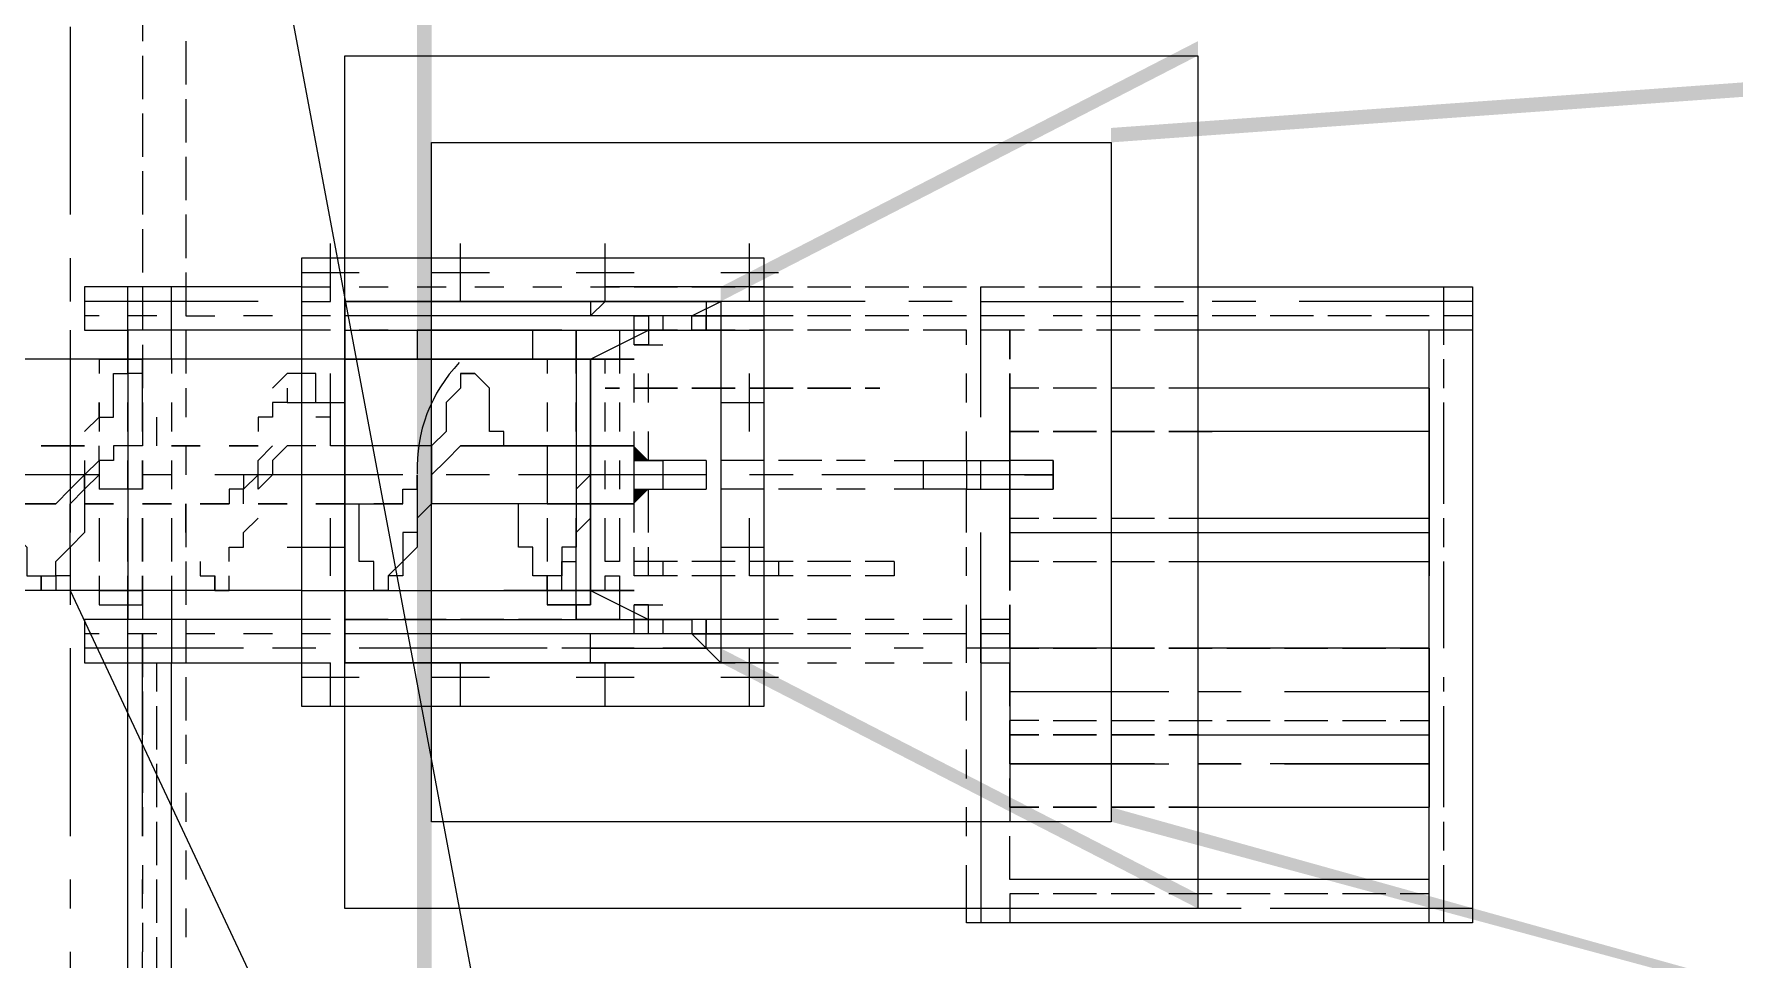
# Model space of a CAD drawing. Header units: metres. Extents: x -941 to 1333, y -28 to 1490.
# Drawn here: x 1003.765 to 1005.759, y 356.051 to 357.136 of the extents above; entities that cross this region are included whole.
import ezdxf

# ---------------------------------------------------------------- set-up
doc = ezdxf.new("R2010")
doc.units = ezdxf.units.M

msp = doc.modelspace()

# ---------------------------------------------------------------- linework, layer by layer
at = {"lineweight": 25}
msp.add_lwpolyline([(1003.8078, 356.48296), (1004.45222, 355.10933), (1003.99434, 357.55134)], dxfattribs=at)
at = {"lineweight": 0}
for points in [[(1003.89259, 357.17826), (1003.89259, 357.12738)], [(1003.8078, 357.14434), (1003.8078, 356.92388)], [(1003.89259, 357.11042), (1003.89259, 357.05955)], [(1003.94347, 357.12738), (1003.94347, 357.07651)], [(1003.94347, 357.05955), (1003.94347, 357.00867)], [(1003.89259, 357.04259), (1003.89259, 356.99172)], [(1003.94347, 356.99172), (1003.94347, 356.94084)], [(1003.89259, 356.97476), (1003.89259, 356.92388)], [(1003.94347, 356.92388), (1003.94347, 356.87301)], [(1003.89259, 356.90692), (1003.89259, 356.85605)], [(1003.8078, 356.87301), (1003.8078, 356.82213)], [(1004.07913, 356.82213), (1004.11305, 356.82213), (1004.11305, 356.88997)], [(1004.26567, 356.82213), (1004.26567, 356.88997)], [(1004.43526, 356.82213), (1004.43526, 356.88997)], [(1004.60484, 356.82213), (1004.60484, 356.88997)], [(1003.94347, 356.85605), (1003.94347, 356.80517), (1003.97738, 356.80517)], [(1004.07913, 356.85605), (1004.14697, 356.85605)], [(1004.11305, 356.85605), (1004.11305, 356.85605)], [(1004.23176, 356.85605), (1004.29959, 356.85605)], [(1004.26567, 356.85605), (1004.26567, 356.85605)], [(1004.40134, 356.85605), (1004.46918, 356.85605)], [(1004.43526, 356.85605), (1004.43526, 356.85605)], [(1004.57093, 356.85605), (1004.63876, 356.85605)], [(1004.60484, 356.85605), (1004.60484, 356.85605)], [(1004.07913, 356.83909), (1003.82476, 356.83909), (1003.82476, 356.78821), (1003.87563, 356.78821), (1003.87563, 356.7543), (1003.87563, 356.78821), (1003.87563, 356.83909)], [(1003.89259, 356.83909), (1003.89259, 356.78821)], [(1003.92651, 356.7543), (1003.92651, 356.78821), (1003.92651, 356.83909)], [(1004.07913, 356.83909), (1004.11305, 356.83909)], [(1004.14697, 356.83909), (1004.18088, 356.83909)], [(1004.2148, 356.83909), (1004.24872, 356.83909)], [(1004.28263, 356.83909), (1004.31655, 356.83909)], [(1004.35047, 356.83909), (1004.38438, 356.83909)], [(1004.4183, 356.83909), (1004.45222, 356.83909)], [(1004.6218, 356.83909), (1004.43526, 356.83909)], [(1004.46918, 356.83909), (1004.52005, 356.83909)], [(1004.53701, 356.83909), (1004.58788, 356.83909)], [(1004.60484, 356.83909), (1004.65572, 356.83909)], [(1004.67268, 356.83909), (1004.72355, 356.83909)], [(1004.74051, 356.83909), (1004.79139, 356.83909)], [(1004.80834, 356.83909), (1004.85922, 356.83909)], [(1005.45276, 356.83909), (1005.45276, 356.09292), (1004.85922, 356.09292), (1004.85922, 356.10988)], [(1004.87618, 356.68646), (1004.87618, 356.83909)], [(1004.87618, 356.83909), (1004.92705, 356.83909)], [(1004.94401, 356.83909), (1004.99489, 356.83909)], [(1005.01184, 356.83909), (1005.06272, 356.83909)], [(1005.07968, 356.83909), (1005.13055, 356.83909)], [(1005.13055, 356.83909), (1005.45276, 356.83909), (1005.45276, 356.78821), (1005.13055, 356.78821)], [(1005.41885, 356.83909), (1005.41885, 356.77126)], [(1004.02826, 356.82213), (1003.82476, 356.82213)], [(1003.89259, 356.82213), (1003.89259, 356.82213)], [(1003.90955, 356.82213), (1003.89259, 356.82213), (1003.89259, 356.80517)], [(1003.94347, 356.82213), (1003.90955, 356.82213)], [(1004.13001, 356.82213), (1004.13001, 356.39817), (1004.57093, 356.39817)], [(1004.57093, 356.82213), (1004.13001, 356.82213)], [(1004.38438, 356.82213), (1004.16392, 356.82213)], [(1004.43526, 356.82213), (1004.4183, 356.82213), (1004.4183, 356.80517)], [(1004.45222, 356.82213), (1004.43526, 356.82213), (1004.48613, 356.82213)], [(1004.43526, 356.82213), (1004.55397, 356.82213), (1004.55397, 356.78821), (1004.55397, 356.80517)], [(1004.74051, 356.82213), (1004.52005, 356.82213)], [(1004.53701, 356.80517), (1004.57093, 356.82213), (1004.57093, 356.39817), (1004.53701, 356.43209)], [(1004.84226, 356.82213), (1004.79139, 356.82213)], [(1004.87618, 356.80517), (1004.87618, 356.82213), (1005.11359, 356.82213)], [(1004.87618, 356.82213), (1004.87618, 356.82213)], [(1004.89314, 356.82213), (1004.89314, 356.82213)], [(1005.19839, 356.82213), (1005.14751, 356.82213)], [(1005.45276, 356.82213), (1005.24926, 356.82213)], [(1003.84171, 356.80517), (1003.82476, 356.80517)], [(1003.90955, 356.80517), (1003.87563, 356.80517)], [(1004.04522, 356.80517), (1004.0113, 356.80517)], [(1004.11305, 356.80517), (1004.07913, 356.80517)], [(1004.13001, 356.78821), (1004.53701, 356.78821), (1004.53701, 356.80517), (1004.13001, 356.80517)], [(1004.18088, 356.80517), (1004.14697, 356.80517)], [(1004.24872, 356.80517), (1004.2148, 356.80517)], [(1004.31655, 356.80517), (1004.28263, 356.80517)], [(1004.38438, 356.80517), (1004.35047, 356.80517)], [(1004.45222, 356.80517), (1004.4183, 356.80517)], [(1004.46918, 356.80517), (1004.48613, 356.80517)], [(1004.46918, 356.77126), (1004.46918, 356.80517)], [(1004.52005, 356.80517), (1004.48613, 356.80517), (1004.48613, 356.77126)], [(1004.53701, 356.80517), (1004.6218, 356.80517), (1004.50309, 356.80517), (1004.50309, 356.78821), (1004.6218, 356.78821)], [(1004.58788, 356.80517), (1004.55397, 356.80517)], [(1004.65572, 356.80517), (1004.60484, 356.80517)], [(1004.72355, 356.80517), (1004.67268, 356.80517)], [(1004.79139, 356.80517), (1004.74051, 356.80517)], [(1004.85922, 356.80517), (1004.80834, 356.80517)], [(1004.92705, 356.80517), (1004.87618, 356.80517)], [(1004.99489, 356.80517), (1004.96097, 356.80517)], [(1005.06272, 356.80517), (1005.01184, 356.80517)], [(1005.13055, 356.80517), (1005.07968, 356.80517)], [(1005.19839, 356.80517), (1005.14751, 356.80517)], [(1005.26622, 356.80517), (1005.21535, 356.80517)], [(1005.33405, 356.80517), (1005.28318, 356.80517)], [(1005.40189, 356.80517), (1005.35101, 356.80517)], [(1005.45276, 356.80517), (1005.41885, 356.80517)], [(1003.8078, 356.78821), (1003.8078, 356.5508)], [(1003.87563, 356.78821), (1003.87563, 356.78821)], [(1003.87563, 356.78821), (1003.87563, 356.77126)], [(1003.92651, 356.78821), (1003.87563, 356.78821)], [(1003.89259, 356.77126), (1003.89259, 356.72038)], [(1004.07913, 356.78821), (1003.92651, 356.78821)], [(1003.94347, 356.78821), (1003.94347, 356.73734)], [(1004.11305, 356.78821), (1004.07913, 356.78821)], [(1004.13001, 356.7543), (1004.4183, 356.7543), (1004.48613, 356.78821)], [(1004.18088, 356.78821), (1004.14697, 356.78821)], [(1004.24872, 356.78821), (1004.2148, 356.78821), (1004.23176, 356.78821)], [(1004.2148, 356.78821), (1004.2148, 356.7543), (1004.35047, 356.7543), (1004.35047, 356.78821)], [(1004.35047, 356.7543), (1004.35047, 356.78821), (1004.2148, 356.78821), (1004.2148, 356.7543)], [(1004.29959, 356.78821), (1004.26567, 356.78821)], [(1004.31655, 356.78821), (1004.28263, 356.78821)], [(1004.38438, 356.78821), (1004.35047, 356.78821), (1004.33351, 356.78821)], [(1004.35047, 356.7543), (1004.40134, 356.7543), (1004.40134, 356.73734), (1004.40134, 356.7543), (1004.40134, 356.78821), (1004.40134, 356.77126)], [(1004.40134, 356.78821), (1004.40134, 356.78821)], [(1004.40134, 356.78821), (1004.40134, 356.7543), (1004.40134, 356.78821)], [(1004.40134, 356.78821), (1004.40134, 356.78821)], [(1004.40134, 356.78821), (1004.40134, 356.78821)], [(1004.4183, 356.78821), (1004.45222, 356.78821), (1004.45222, 356.7543), (1004.45222, 356.73734)], [(1004.52005, 356.78821), (1004.46918, 356.78821)], [(1004.48613, 356.78821), (1004.46918, 356.78821)], [(1004.46918, 356.77126), (1004.50309, 356.77126)], [(1004.58788, 356.78821), (1004.53701, 356.78821)], [(1004.65572, 356.78821), (1004.60484, 356.78821)], [(1004.72355, 356.78821), (1004.67268, 356.78821)], [(1004.79139, 356.78821), (1004.74051, 356.78821)], [(1004.85922, 356.77126), (1004.85922, 356.78821), (1004.80834, 356.78821)], [(1004.92705, 356.78821), (1004.87618, 356.78821)], [(1004.99489, 356.78821), (1004.94401, 356.78821)], [(1005.06272, 356.78821), (1005.01184, 356.78821)], [(1005.13055, 356.78821), (1005.07968, 356.78821)], [(1005.40189, 356.09292), (1005.40189, 356.5508), (1005.40189, 356.68646), (1005.40189, 356.78821)], [(1004.07913, 356.7543), (1003.58734, 356.7543)], [(1003.82476, 356.7543), (1003.77388, 356.7543)], [(1003.84171, 356.7543), (1003.89259, 356.7543), (1003.84171, 356.7543)], [(1003.89259, 356.73734), (1003.89259, 356.7543), (1003.84171, 356.7543), (1003.84171, 356.73734)], [(1003.96042, 356.7543), (1003.90955, 356.7543)], [(1003.92651, 356.7543), (1003.92651, 356.73734)], [(1004.02826, 356.7543), (1003.97738, 356.7543)], [(1004.13001, 356.7543), (1004.07913, 356.7543), (1004.04522, 356.7543)], [(1004.16392, 356.7543), (1004.13001, 356.7543), (1004.13001, 356.73734)], [(1004.13001, 356.48296), (1004.13001, 356.7543)], [(1004.19784, 356.7543), (1004.14697, 356.7543)], [(1004.23176, 356.7543), (1004.18088, 356.7543)], [(1004.26567, 356.7543), (1004.2148, 356.7543)], [(1004.29959, 356.7543), (1004.24872, 356.7543)], [(1004.33351, 356.7543), (1004.28263, 356.7543)], [(1004.31655, 356.7543), (1004.36743, 356.7543), (1004.4183, 356.7543), (1004.36743, 356.7543), (1004.4183, 356.7543), (1004.36743, 356.7543), (1004.36743, 356.73734)], [(1004.4183, 356.7543), (1004.4183, 356.48296), (1004.36743, 356.48296)], [(1004.43526, 356.73734), (1004.43526, 356.7543), (1004.38438, 356.7543)], [(1004.4183, 356.48296), (1004.4183, 356.7543)], [(1005.41885, 356.7543), (1005.41885, 356.72038)], [(1003.84171, 356.68646), (1003.85867, 356.68646), (1003.85867, 356.70342), (1003.85867, 356.72038), (1003.85867, 356.73734), (1003.87563, 356.73734), (1003.87563, 356.70342)], [(1003.87563, 356.73734), (1003.87563, 356.73734)], [(1003.89259, 356.70342), (1003.89259, 356.72038), (1003.89259, 356.73734), (1003.87563, 356.73734)], [(1004.06217, 356.73734), (1004.04522, 356.72038)], [(1004.07913, 356.73734), (1004.06217, 356.73734)], [(1004.07913, 356.73734), (1004.07913, 356.73734)], [(1004.09609, 356.70342), (1004.09609, 356.72038), (1004.09609, 356.73734), (1004.07913, 356.73734)], [(1004.11305, 356.66951), (1004.11305, 356.73734)], [(1004.31655, 356.65255), (1004.31655, 356.66951), (1004.29959, 356.66951), (1004.29959, 356.68646), (1004.29959, 356.70342), (1004.29959, 356.72038), (1004.28263, 356.73734), (1004.26567, 356.73734), (1004.26567, 356.72038), (1004.24872, 356.70342), (1004.24872, 356.68646), (1004.24872, 356.66951), (1004.23176, 356.65255), (1004.23176, 356.63559), (1004.23176, 356.61863), (1004.23176, 356.60167), (1004.23176, 356.58471), (1004.2148, 356.56776), (1004.2148, 356.5508), (1004.2148, 356.53384), (1004.19784, 356.51688), (1004.19784, 356.49992), (1004.18088, 356.49992), (1004.18088, 356.48296)], [(1004.40134, 356.73734), (1004.40134, 356.70342), (1004.40134, 356.66951), (1004.40134, 356.63559), (1004.40134, 356.60167)], [(1004.46918, 356.70342), (1004.46918, 356.73734)], [(1004.48613, 356.70342), (1004.48613, 356.73734)], [(1004.60484, 356.66951), (1004.60484, 356.73734)], [(1004.85922, 356.70342), (1004.85922, 356.73734)], [(1005.40189, 356.51688), (1005.40189, 356.72038), (1005.40189, 356.49992), (1005.40189, 356.73734)], [(1003.94347, 356.72038), (1003.94347, 356.68646)], [(1004.06217, 356.72038), (1004.06217, 356.70342), (1004.04522, 356.70342), (1004.04522, 356.68646)], [(1004.50309, 356.72038), (1004.50309, 356.72038)], [(1004.63876, 356.72038), (1004.63876, 356.72038)], [(1004.75747, 356.72038), (1004.75747, 356.72038)], [(1004.94401, 356.72038), (1004.91009, 356.72038)], [(1005.01184, 356.72038), (1004.96097, 356.72038)], [(1005.07968, 356.72038), (1005.0288, 356.72038)], [(1005.13055, 356.72038), (1005.09664, 356.72038)], [(1005.13055, 356.51688), (1005.40189, 356.51688), (1005.40189, 356.72038), (1005.13055, 356.72038)], [(1005.40189, 356.66951), (1005.40189, 356.72038)], [(1003.89259, 356.66951), (1003.89259, 356.70342), (1003.89259, 356.65255), (1003.85867, 356.65255), (1003.85867, 356.63559), (1003.84171, 356.63559), (1003.84171, 356.61863), (1003.82476, 356.60167)], [(1003.82476, 356.66951), (1003.84171, 356.68646), (1003.84171, 356.70342), (1003.84171, 356.66951)], [(1003.92651, 356.70342), (1003.92651, 356.66951)], [(1004.04522, 356.70342), (1004.04522, 356.68646), (1004.02826, 356.68646), (1004.02826, 356.66951)], [(1004.06217, 356.70342), (1004.13001, 356.70342)], [(1004.11305, 356.70342), (1004.11305, 356.70342)], [(1004.13001, 356.70342), (1004.13001, 356.66951)], [(1004.36743, 356.70342), (1004.36743, 356.66951)], [(1004.40134, 356.66951), (1004.40134, 356.70342)], [(1004.43526, 356.66951), (1004.43526, 356.70342)], [(1004.45222, 356.70342), (1004.45222, 356.66951)], [(1004.57093, 356.70342), (1004.6218, 356.70342)], [(1004.60484, 356.70342), (1004.60484, 356.70342)], [(1005.41885, 356.70342), (1005.41885, 356.58471)], [(1003.90955, 356.65255), (1003.90955, 356.66951), (1003.90955, 356.68646)], [(1004.13001, 356.65255), (1004.11305, 356.65255), (1004.11305, 356.66951), (1004.11305, 356.68646), (1004.09609, 356.68646)], [(1003.82476, 356.63559), (1003.82476, 356.61863), (1003.84171, 356.63559), (1003.84171, 356.65255)], [(1003.89259, 356.65255), (1003.85867, 356.65255)], [(1003.87563, 356.66951), (1003.87563, 356.63559)], [(1003.94347, 356.65255), (1003.94347, 356.61863)], [(1004.07913, 356.65255), (1004.06217, 356.65255), (1004.04522, 356.63559), (1004.04522, 356.61863), (1004.02826, 356.60167), (1004.02826, 356.61863), (1004.02826, 356.63559), (1004.04522, 356.65255)], [(1004.09609, 356.65255), (1004.06217, 356.65255)], [(1004.16392, 356.65255), (1004.11305, 356.65255)], [(1004.23176, 356.65255), (1004.13001, 356.65255)], [(1004.23176, 356.65255), (1004.18088, 356.65255)], [(1004.4183, 356.65255), (1004.26567, 356.65255), (1004.24872, 356.63559), (1004.23176, 356.61863), (1004.23176, 356.60167)], [(1004.26567, 356.65255), (1004.46918, 356.65255), (1004.36743, 356.65255), (1004.36743, 356.58471), (1004.46918, 356.58471)], [(1004.4183, 356.58471), (1004.46918, 356.58471), (1004.46918, 356.65255), (1004.4183, 356.65255)], [(1004.43526, 356.65255), (1004.46918, 356.65255)], [(1004.46918, 356.63559), (1004.46918, 356.66951)], [(1004.48613, 356.63559), (1004.48613, 356.66951)], [(1004.80834, 356.63559), (1004.85922, 356.63559), (1004.85922, 356.66951)], [(1005.13055, 356.66951), (1005.09664, 356.66951), (1005.14751, 356.66951)], [(1005.40189, 356.66951), (1005.13055, 356.66951)], [(1005.21535, 356.66951), (1005.16447, 356.66951)], [(1005.28318, 356.66951), (1005.2323, 356.66951)], [(1005.35101, 356.66951), (1005.30014, 356.66951)], [(1005.40189, 356.66951), (1005.36797, 356.66951)], [(1003.84171, 356.63559), (1003.84171, 356.60167)], [(1003.92651, 356.63559), (1003.92651, 356.60167)], [(1004.0113, 356.58471), (1004.0113, 356.60167), (1004.02826, 356.61863), (1004.02826, 356.63559)], [(1004.13001, 356.63559), (1004.13001, 356.60167)], [(1004.36743, 356.63559), (1004.36743, 356.60167)], [(1004.40134, 356.63559), (1004.40134, 356.60167), (1004.40134, 356.5508)], [(1004.43526, 356.60167), (1004.43526, 356.63559)], [(1004.45222, 356.63559), (1004.45222, 356.60167)], [(1004.50309, 356.63559), (1004.46918, 356.63559), (1004.50309, 356.63559), (1004.50309, 356.60167), (1004.55397, 356.60167)], [(1004.50309, 356.63559), (1004.50309, 356.63559)], [(1004.55397, 356.63559), (1004.50309, 356.63559), (1004.50309, 356.60167)], [(1004.55397, 356.63559), (1004.55397, 356.60167)], [(1004.6218, 356.63559), (1004.57093, 356.63559)], [(1004.68963, 356.63559), (1004.63876, 356.63559)], [(1004.74051, 356.63559), (1004.70659, 356.63559)], [(1004.77443, 356.63559), (1004.80834, 356.63559), (1004.80834, 356.60167), (1004.77443, 356.60167)], [(1004.85922, 356.63559), (1004.85922, 356.60167), (1004.80834, 356.60167)], [(1004.85922, 356.63559), (1004.91009, 356.63559)], [(1004.87618, 356.60167), (1004.87618, 356.63559)], [(1004.96097, 356.63559), (1004.91009, 356.63559), (1004.91009, 356.60167), (1004.96097, 356.60167)], [(1003.84171, 356.61863), (1003.58734, 356.61863)], [(1003.73996, 356.58471), (1003.73996, 356.56776), (1003.73996, 356.5508), (1003.75692, 356.53384), (1003.75692, 356.51688), (1003.75692, 356.49992), (1003.77388, 356.49992), (1003.77388, 356.48296), (1003.77388, 356.49992), (1003.79084, 356.49992), (1003.79084, 356.51688), (1003.8078, 356.53384), (1003.8078, 356.5508), (1003.8078, 356.56776), (1003.8078, 356.58471), (1003.82476, 356.60167), (1003.82476, 356.61863)], [(1003.79084, 356.58471), (1003.8078, 356.60167), (1003.82476, 356.61863), (1003.82476, 356.60167), (1003.82476, 356.58471), (1003.82476, 356.56776), (1003.82476, 356.5508), (1003.8078, 356.53384), (1003.8078, 356.51688), (1003.8078, 356.49992), (1003.79084, 356.49992), (1003.79084, 356.48296), (1003.77388, 356.48296)], [(1003.92651, 356.61863), (1003.89259, 356.61863)], [(1004.02826, 356.61863), (1004.0113, 356.61863), (1004.0113, 356.60167), (1003.99434, 356.60167), (1003.99434, 356.58471), (1003.96042, 356.58471), (1003.99434, 356.58471)], [(1004.19784, 356.61863), (1003.97738, 356.61863)], [(1004.13001, 356.58471), (1004.18088, 356.58471), (1004.19784, 356.58471), (1004.19784, 356.60167), (1004.2148, 356.60167), (1004.2148, 356.61863), (1004.2148, 356.60167), (1004.2148, 356.58471), (1004.2148, 356.56776), (1004.2148, 356.5508), (1004.19784, 356.5508), (1004.19784, 356.53384), (1004.19784, 356.51688), (1004.18088, 356.49992), (1004.18088, 356.48296), (1004.16392, 356.48296), (1004.16392, 356.49992), (1004.16392, 356.51688), (1004.14697, 356.51688), (1004.14697, 356.53384), (1004.14697, 356.5508), (1004.14697, 356.56776), (1004.14697, 356.58471)], [(1004.29959, 356.61863), (1004.24872, 356.61863)], [(1004.36743, 356.48296), (1004.38438, 356.48296), (1004.38438, 356.49992), (1004.38438, 356.51688), (1004.40134, 356.51688), (1004.40134, 356.53384), (1004.40134, 356.5508), (1004.4183, 356.56776), (1004.4183, 356.58471), (1004.4183, 356.60167), (1004.4183, 356.61863), (1004.40134, 356.60167), (1004.40134, 356.58471), (1004.40134, 356.56776), (1004.40134, 356.5508), (1004.40134, 356.53384), (1004.38438, 356.53384), (1004.38438, 356.51688), (1004.38438, 356.49992), (1004.36743, 356.49992), (1004.36743, 356.48296), (1004.36743, 356.49992), (1004.35047, 356.49992), (1004.35047, 356.51688), (1004.35047, 356.53384), (1004.33351, 356.53384), (1004.33351, 356.5508), (1004.33351, 356.56776), (1004.33351, 356.58471)], [(1004.55397, 356.61863), (1004.33351, 356.61863)], [(1004.65572, 356.61863), (1004.60484, 356.61863)], [(1004.96097, 356.61863), (1004.68963, 356.61863)], [(1004.96097, 356.61863), (1004.92705, 356.61863), (1004.96097, 356.61863)], [(1003.89259, 356.60167), (1003.84171, 356.60167)], [(1003.87563, 356.60167), (1003.87563, 356.5508)], [(1004.46918, 356.60167), (1004.50309, 356.60167)], [(1004.46918, 356.5508), (1004.46918, 356.60167)], [(1004.48613, 356.5508), (1004.48613, 356.60167)], [(1004.6218, 356.60167), (1004.57093, 356.60167)], [(1004.68963, 356.60167), (1004.63876, 356.60167)], [(1004.74051, 356.60167), (1004.70659, 356.60167)], [(1004.85922, 356.5508), (1004.85922, 356.60167), (1004.91009, 356.60167)], [(1003.94347, 356.5508), (1003.94347, 356.56776), (1003.94347, 356.58471), (1003.94347, 356.53384)], [(1004.19784, 356.58471), (1004.16392, 356.58471)], [(1004.43526, 356.58471), (1004.46918, 356.58471), (1004.23176, 356.58471)], [(1004.4183, 356.58471), (1004.23176, 356.58471)], [(1003.84171, 356.56776), (1003.84171, 356.51688)], [(1003.92651, 356.56776), (1003.92651, 356.51688)], [(1004.0113, 356.53384), (1004.0113, 356.5508), (1004.02826, 356.56776)], [(1004.11305, 356.49992), (1004.11305, 356.56776)], [(1004.13001, 356.56776), (1004.13001, 356.51688)], [(1004.36743, 356.56776), (1004.36743, 356.51688)], [(1004.45222, 356.44905), (1004.40134, 356.44905), (1004.40134, 356.46601), (1004.40134, 356.49992), (1004.40134, 356.53384), (1004.40134, 356.56776), (1004.40134, 356.53384)], [(1004.45222, 356.56776), (1004.45222, 356.51688), (1004.43526, 356.51688), (1004.43526, 356.56776)], [(1004.60484, 356.49992), (1004.60484, 356.56776)], [(1004.94401, 356.51688), (1004.91009, 356.51688), (1004.91009, 356.56776), (1004.91009, 356.51688), (1004.91009, 356.48296), (1004.91009, 356.53384), (1004.91009, 356.48296)], [(1004.91009, 356.56776), (1004.94401, 356.56776)], [(1004.96097, 356.56776), (1005.01184, 356.56776)], [(1005.0288, 356.56776), (1005.07968, 356.56776)], [(1005.09664, 356.56776), (1005.13055, 356.56776)], [(1005.13055, 356.56776), (1005.40189, 356.56776)], [(1005.40189, 356.51688), (1005.40189, 356.56776)], [(1005.41885, 356.56776), (1005.41885, 356.53384)], [(1003.87563, 356.53384), (1003.87563, 356.49992)], [(1003.99434, 356.51688), (1003.99434, 356.53384), (1004.0113, 356.53384), (1004.0113, 356.5508)], [(1004.06217, 356.53384), (1004.13001, 356.53384)], [(1004.11305, 356.53384), (1004.11305, 356.53384)], [(1004.52005, 356.49992), (1004.46918, 356.49992), (1004.46918, 356.53384)], [(1004.48613, 356.49992), (1004.48613, 356.53384)], [(1004.57093, 356.53384), (1004.6218, 356.53384)], [(1004.60484, 356.53384), (1004.60484, 356.53384)], [(1004.85922, 356.49992), (1004.85922, 356.53384)], [(1004.87618, 356.43209), (1004.87618, 356.39817), (1004.87618, 356.5508)], [(1004.91009, 356.5508), (1005.40189, 356.5508)], [(1005.40189, 356.38121), (1005.40189, 356.5508)], [(1003.8078, 356.51688), (1003.8078, 356.46601)], [(1003.94347, 356.51688), (1003.94347, 356.46601)], [(1003.96042, 356.51688), (1003.96042, 356.49992), (1003.97738, 356.49992), (1003.97738, 356.48296), (1003.97738, 356.49992)], [(1004.52005, 356.51688), (1004.46918, 356.51688)], [(1004.50309, 356.51688), (1004.50309, 356.49992)], [(1004.58788, 356.51688), (1004.53701, 356.51688)], [(1004.65572, 356.51688), (1004.60484, 356.51688)], [(1004.63876, 356.51688), (1004.63876, 356.49992)], [(1004.72355, 356.51688), (1004.67268, 356.51688)], [(1004.77443, 356.51688), (1004.74051, 356.51688)], [(1004.77443, 356.51688), (1004.77443, 356.49992)], [(1004.96097, 356.51688), (1005.01184, 356.51688)], [(1005.0288, 356.51688), (1005.07968, 356.51688)], [(1005.09664, 356.51688), (1005.13055, 356.51688)], [(1005.41885, 356.51688), (1005.41885, 356.41513)], [(1003.84171, 356.49992), (1003.84171, 356.48296), (1003.89259, 356.48296), (1003.89259, 356.49992), (1003.89259, 356.44905)], [(1003.92651, 356.49992), (1003.92651, 356.48296)], [(1004.02826, 356.48296), (1003.97738, 356.48296), (1003.99434, 356.48296), (1003.99434, 356.49992)], [(1004.13001, 356.49992), (1004.13001, 356.48296), (1004.4183, 356.48296), (1004.48613, 356.44905)], [(1004.13001, 356.49992), (1004.13001, 356.48296), (1004.16392, 356.48296)], [(1004.36743, 356.49992), (1004.36743, 356.48296), (1004.31655, 356.48296)], [(1004.38438, 356.48296), (1004.43526, 356.48296), (1004.43526, 356.49992), (1004.45222, 356.49992), (1004.45222, 356.48296)], [(1004.40134, 356.46601), (1004.40134, 356.49992)], [(1004.58788, 356.49992), (1004.53701, 356.49992)], [(1004.65572, 356.49992), (1004.60484, 356.49992)], [(1004.72355, 356.49992), (1004.67268, 356.49992)], [(1004.77443, 356.49992), (1004.74051, 356.49992)], [(1004.07913, 356.48296), (1003.58734, 356.48296)], [(1003.82476, 356.48296), (1003.77388, 356.48296)], [(1003.96042, 356.48296), (1003.90955, 356.48296)], [(1003.92651, 356.48296), (1003.92651, 356.44905)], [(1003.97738, 356.48296), (1003.97738, 356.48296)], [(1004.07913, 356.48296), (1004.04522, 356.48296)], [(1004.07913, 356.48296), (1004.46918, 356.48296), (1004.4183, 356.48296), (1004.4183, 356.46601), (1004.36743, 356.46601)], [(1004.18088, 356.48296), (1004.23176, 356.48296)], [(1004.24872, 356.48296), (1004.29959, 356.48296)], [(1004.45222, 356.48296), (1004.45222, 356.44905)], [(1003.87563, 356.46601), (1003.87563, 356.44905)], [(1004.52005, 356.43209), (1004.46918, 356.43209), (1004.46918, 356.46601)], [(1004.46918, 356.46601), (1004.50309, 356.46601)], [(1004.48613, 356.43209), (1004.48613, 356.46601)], [(1004.85922, 356.39817), (1004.85922, 356.44905), (1004.85922, 356.46601)], [(1004.91009, 356.41513), (1004.91009, 356.46601), (1004.91009, 356.41513)], [(1004.91009, 356.46601), (1004.91009, 356.41513), (1004.94401, 356.41513), (1004.91009, 356.41513), (1004.91009, 356.36425)], [(1003.87563, 356.39817), (1003.87563, 356.44905), (1003.82476, 356.44905), (1003.82476, 356.39817), (1004.07913, 356.39817)], [(1003.84171, 356.43209), (1003.82476, 356.43209)], [(1003.87563, 356.44905), (1003.87563, 356.44905)], [(1003.92651, 356.44905), (1003.87563, 356.44905)], [(1003.90955, 356.43209), (1003.87563, 356.43209)], [(1003.89259, 356.43209), (1003.89259, 356.38121)], [(1003.89259, 356.43209), (1003.89259, 356.39817), (1003.89259, 356.43209)], [(1004.07913, 356.44905), (1003.92651, 356.44905), (1003.92651, 356.39817)], [(1003.94347, 356.44905), (1003.94347, 356.39817)], [(1003.97738, 356.43209), (1003.94347, 356.43209)], [(1004.04522, 356.43209), (1004.0113, 356.43209)], [(1004.11305, 356.44905), (1004.07913, 356.44905)], [(1004.11305, 356.43209), (1004.07913, 356.43209)], [(1004.18088, 356.44905), (1004.13001, 356.44905)], [(1004.13001, 356.44905), (1004.53701, 356.44905), (1004.53701, 356.43209), (1004.13001, 356.43209)], [(1004.18088, 356.43209), (1004.14697, 356.43209)], [(1004.24872, 356.44905), (1004.19784, 356.44905)], [(1004.24872, 356.43209), (1004.2148, 356.43209)], [(1004.31655, 356.44905), (1004.26567, 356.44905)], [(1004.31655, 356.43209), (1004.26567, 356.43209)], [(1004.38438, 356.44905), (1004.33351, 356.44905)], [(1004.38438, 356.43209), (1004.33351, 356.43209)], [(1004.40134, 356.44905), (1004.40134, 356.44905)], [(1004.45222, 356.43209), (1004.40134, 356.43209)], [(1004.4183, 356.39817), (1004.4183, 356.43209)], [(1004.43526, 356.41513), (1004.55397, 356.41513), (1004.55397, 356.44905), (1004.55397, 356.43209)], [(1004.52005, 356.44905), (1004.46918, 356.44905)], [(1004.46918, 356.44905), (1004.48613, 356.44905)], [(1004.48613, 356.43209), (1004.46918, 356.43209)], [(1004.6218, 356.44905), (1004.50309, 356.44905), (1004.50309, 356.43209)], [(1004.55397, 356.43209), (1004.50309, 356.43209)], [(1004.58788, 356.44905), (1004.53701, 356.44905)], [(1004.63876, 356.44905), (1004.60484, 356.44905)], [(1004.65572, 356.43209), (1004.60484, 356.43209)], [(1004.70659, 356.44905), (1004.67268, 356.44905)], [(1004.72355, 356.43209), (1004.67268, 356.43209)], [(1004.77443, 356.44905), (1004.74051, 356.44905)], [(1004.79139, 356.43209), (1004.74051, 356.43209)], [(1004.84226, 356.44905), (1004.80834, 356.44905)], [(1004.85922, 356.43209), (1004.80834, 356.43209)], [(1004.91009, 356.44905), (1004.87618, 356.44905)], [(1004.87618, 356.44905), (1004.87618, 356.09292)], [(1004.91009, 356.43209), (1004.87618, 356.43209)], [(1003.8078, 356.41513), (1003.8078, 356.19467)], [(1004.0113, 356.41513), (1003.82476, 356.41513)], [(1003.89259, 356.41513), (1003.89259, 356.41513)], [(1003.89259, 356.41513), (1003.89259, 356.41513)], [(1003.90955, 356.41513), (1003.89259, 356.41513)], [(1004.09609, 356.41513), (1004.04522, 356.41513)], [(1004.36743, 356.41513), (1004.14697, 356.41513)], [(1004.46918, 356.41513), (1004.38438, 356.41513)], [(1004.45222, 356.41513), (1004.40134, 356.41513)], [(1004.4183, 356.41513), (1004.43526, 356.41513), (1004.4183, 356.41513)], [(1004.72355, 356.41513), (1004.50309, 356.41513)], [(1004.60484, 356.3473), (1004.60484, 356.41513)], [(1004.80834, 356.41513), (1004.77443, 356.41513)], [(1005.07968, 356.41513), (1004.85922, 356.41513)], [(1004.87618, 356.41513), (1004.87618, 356.41513)], [(1005.13055, 356.41513), (1005.09664, 356.41513), (1005.14751, 356.41513)], [(1005.13055, 356.22859), (1005.40189, 356.22859), (1005.40189, 356.41513), (1005.13055, 356.41513)], [(1005.18143, 356.41513), (1005.13055, 356.41513)], [(1005.16447, 356.41513), (1005.21535, 356.41513)], [(1005.40189, 356.41513), (1005.21535, 356.41513)], [(1005.2323, 356.41513), (1005.28318, 356.41513)], [(1005.30014, 356.41513), (1005.35101, 356.41513)], [(1005.36797, 356.41513), (1005.40189, 356.41513)], [(1005.40189, 356.22859), (1005.40189, 356.41513), (1005.40189, 356.22859)], [(1003.87563, 355.49938), (1003.87563, 356.39817)], [(1003.89259, 356.19467), (1003.89259, 356.39817)], [(1003.90955, 356.36425), (1003.90955, 356.39817)], [(1003.92651, 355.49938), (1003.92651, 356.39817)], [(1004.07913, 356.39817), (1004.11305, 356.39817)], [(1004.11305, 356.3473), (1004.11305, 356.39817)], [(1004.13001, 356.39817), (1004.18088, 356.39817)], [(1004.19784, 356.39817), (1004.24872, 356.39817)], [(1004.26567, 356.39817), (1004.31655, 356.39817)], [(1004.26567, 356.3473), (1004.26567, 356.39817)], [(1004.33351, 356.39817), (1004.38438, 356.39817)], [(1004.40134, 356.39817), (1004.45222, 356.39817)], [(1004.43526, 356.3473), (1004.43526, 356.39817)], [(1004.6218, 356.39817), (1004.43526, 356.39817)], [(1004.46918, 356.39817), (1004.52005, 356.39817)], [(1004.53701, 356.39817), (1004.58788, 356.39817)], [(1004.60484, 356.39817), (1004.63876, 356.39817)], [(1004.67268, 356.39817), (1004.70659, 356.39817)], [(1004.74051, 356.39817), (1004.77443, 356.39817)], [(1004.80834, 356.39817), (1004.84226, 356.39817)], [(1004.87618, 356.39817), (1004.91009, 356.39817), (1004.91009, 356.3473), (1004.91009, 356.29642)], [(1004.91009, 356.3473), (1004.91009, 356.39817)], [(1003.94347, 356.38121), (1003.94347, 356.33034)], [(1004.07913, 356.38121), (1004.14697, 356.38121)], [(1004.11305, 356.38121), (1004.11305, 356.38121)], [(1004.23176, 356.38121), (1004.29959, 356.38121)], [(1004.26567, 356.38121), (1004.26567, 356.38121)], [(1004.40134, 356.38121), (1004.46918, 356.38121)], [(1004.43526, 356.38121), (1004.43526, 356.38121)], [(1004.57093, 356.38121), (1004.63876, 356.38121)], [(1004.60484, 356.38121), (1004.60484, 356.38121)], [(1005.41885, 356.38121), (1005.41885, 356.36425)], [(1003.89259, 356.36425), (1003.89259, 356.31338)], [(1004.85922, 356.33034), (1004.85922, 356.36425)], [(1004.91009, 356.36425), (1005.09664, 356.36425)], [(1005.13055, 356.36425), (1005.18143, 356.36425)], [(1005.2323, 356.36425), (1005.40189, 356.36425)], [(1003.90955, 356.29642), (1003.90955, 356.3473)], [(1005.41885, 356.3473), (1005.41885, 356.22859)], [(1003.94347, 356.31338), (1003.94347, 356.27946)], [(1004.94401, 356.33034), (1004.91009, 356.33034), (1004.91009, 356.27946), (1004.91009, 356.22859), (1004.94401, 356.22859), (1004.91009, 356.22859), (1004.91009, 356.2625), (1004.91009, 356.21163)], [(1004.91009, 356.27946), (1004.91009, 356.33034)], [(1004.96097, 356.33034), (1005.01184, 356.33034)], [(1005.0288, 356.33034), (1005.07968, 356.33034)], [(1005.09664, 356.33034), (1005.14751, 356.33034)], [(1005.13055, 356.31338), (1005.09664, 356.31338), (1005.14751, 356.31338)], [(1005.13055, 356.31338), (1005.40189, 356.31338)], [(1005.16447, 356.33034), (1005.21535, 356.33034)], [(1005.16447, 356.31338), (1005.21535, 356.31338)], [(1005.2323, 356.33034), (1005.28318, 356.33034)], [(1005.2323, 356.31338), (1005.28318, 356.31338)], [(1005.30014, 356.33034), (1005.35101, 356.33034)], [(1005.30014, 356.31338), (1005.35101, 356.31338)], [(1005.36797, 356.33034), (1005.40189, 356.33034)], [(1005.36797, 356.31338), (1005.40189, 356.31338)], [(1003.89259, 356.29642), (1003.89259, 356.24555)], [(1004.85922, 356.2625), (1004.85922, 356.29642)], [(1003.90955, 356.22859), (1003.90955, 356.27946)], [(1005.07968, 356.27946), (1004.91009, 356.27946), (1005.09664, 356.27946)], [(1005.18143, 356.27946), (1005.13055, 356.27946), (1005.18143, 356.27946)], [(1005.2323, 356.27946), (1005.40189, 356.27946), (1005.21535, 356.27946)], [(1003.94347, 356.24555), (1003.94347, 356.21163)], [(1003.89259, 356.22859), (1003.89259, 356.19467)], [(1004.85922, 356.19467), (1004.85922, 356.22859)], [(1005.13055, 356.22859), (1005.09664, 356.22859), (1005.14751, 356.22859)], [(1005.16447, 356.22859), (1005.21535, 356.22859)], [(1005.2323, 356.22859), (1005.28318, 356.22859)], [(1005.30014, 356.22859), (1005.35101, 356.22859)], [(1005.36797, 356.22859), (1005.40189, 356.22859)], [(1003.90955, 356.16075), (1003.90955, 356.21163)], [(1004.91009, 356.1438), (1004.91009, 356.19467)], [(1005.41885, 356.21163), (1005.41885, 356.17771)], [(1003.94347, 356.17771), (1003.94347, 356.1438)], [(1003.89259, 356.16075), (1003.89259, 356.12684)], [(1004.85922, 356.10988), (1004.85922, 356.16075)], [(1005.41885, 356.16075), (1005.41885, 356.09292)], [(1003.8078, 356.1438), (1003.8078, 356.10988)], [(1003.89259, 356.10988), (1003.89259, 356.1438)], [(1003.90955, 356.09292), (1003.90955, 356.1438)], [(1005.40189, 356.1438), (1004.91009, 356.1438)], [(1004.94401, 356.12684), (1004.91009, 356.12684), (1004.91009, 356.09292)], [(1005.01184, 356.12684), (1004.96097, 356.12684)], [(1005.07968, 356.12684), (1005.0288, 356.12684)], [(1005.14751, 356.12684), (1005.09664, 356.12684)], [(1005.21535, 356.12684), (1005.16447, 356.12684)], [(1005.28318, 356.12684), (1005.2323, 356.12684)], [(1005.35101, 356.12684), (1005.30014, 356.12684)], [(1005.40189, 356.12684), (1005.36797, 356.12684)], [(1003.94347, 356.10988), (1003.94347, 356.07596)], [(1005.07968, 356.10988), (1004.85922, 356.10988)], [(1005.18143, 356.10988), (1005.13055, 356.10988)], [(1005.45276, 356.10988), (1005.21535, 356.10988)], [(1003.89259, 356.09292), (1003.89259, 356.059)], [(1003.90955, 356.02509), (1003.90955, 356.07596)], [(1003.8078, 356.059), (1003.8078, 355.83854)], [(1003.89259, 355.83854), (1003.89259, 356.059)]]:
    msp.add_lwpolyline(points, dxfattribs=at)
for points in [[(1005.13055, 357.11042), (1005.13055, 356.10988), (1004.13001, 356.10988), (1004.13001, 357.11042)], [(1005.0288, 357.00867), (1005.0288, 356.21163), (1004.23176, 356.21163), (1004.23176, 357.00867)], [(1004.07913, 356.87301), (1004.07913, 356.3473), (1004.6218, 356.3473), (1004.6218, 356.87301)], [(1004.57093, 356.82213), (1004.57093, 356.39817), (1004.13001, 356.39817), (1004.13001, 356.82213)], [(1004.4183, 356.82213), (1004.4183, 356.80517), (1004.43526, 356.82213)], [(1004.48613, 356.77126), (1004.46918, 356.77126)], [(1004.91009, 356.78821), (1004.91009, 356.7543)], [(1003.87563, 356.73734), (1003.87563, 356.7543)], [(1004.4183, 356.7543), (1004.13001, 356.7543), (1004.13001, 356.48296), (1004.4183, 356.48296)], [(1004.4183, 356.7543), (1004.46918, 356.7543)], [(1004.26567, 356.73734), (1004.28263, 356.73734)], [(1004.91009, 356.73734), (1004.91009, 356.68646)], [(1004.43526, 356.72038), (1004.45222, 356.72038)], [(1004.46918, 356.72038), (1004.52005, 356.72038)], [(1004.53701, 356.72038), (1004.58788, 356.72038)], [(1004.60484, 356.72038), (1004.65572, 356.72038)], [(1004.67268, 356.72038), (1004.72355, 356.72038)], [(1004.74051, 356.72038), (1004.75747, 356.72038)], [(1004.91009, 356.66951), (1004.91009, 356.61863), (1004.91009, 356.66951), (1004.91009, 356.72038), (1004.91009, 356.66951), (1004.94401, 356.66951)], [(1004.91009, 356.72038), (1004.91009, 356.72038), (1004.91009, 356.72038)], [(1005.40189, 356.72038), (1005.40189, 356.72038), (1005.40189, 356.72038)], [(1003.87563, 356.66951), (1003.87563, 356.70342)], [(1003.77388, 356.65255), (1003.82476, 356.65255)], [(1003.92651, 356.65255), (1003.96042, 356.65255)], [(1003.99434, 356.65255), (1004.02826, 356.65255)], [(1004.96097, 356.66951), (1005.01184, 356.66951)], [(1005.0288, 356.66951), (1005.07968, 356.66951)], [(1005.40189, 356.66951), (1005.40189, 356.66951), (1005.40189, 356.66951)], [(1003.87563, 356.60167), (1003.87563, 356.63559)], [(1003.89259, 356.60167), (1003.89259, 356.63559)], [(1004.91009, 356.60167), (1004.91009, 356.5508), (1004.91009, 356.60167), (1004.91009, 356.63559)], [(1004.96097, 356.61863), (1004.96097, 356.60167), (1004.96097, 356.63559)], [(1003.73996, 356.58471), (1003.79084, 356.58471)], [(1003.82476, 356.58471), (1003.85867, 356.58471)], [(1003.89259, 356.58471), (1003.92651, 356.58471)], [(1004.02826, 356.58471), (1004.06217, 356.58471)], [(1004.09609, 356.58471), (1004.13001, 356.58471)], [(1003.87563, 356.51688), (1003.87563, 356.56776)], [(1003.89259, 356.51688), (1003.89259, 356.56776)], [(1004.91009, 356.56776), (1004.91009, 356.56776), (1004.91009, 356.56776)], [(1005.40189, 356.56776), (1005.40189, 356.56776), (1005.40189, 356.56776)], [(1004.91009, 356.51688), (1004.91009, 356.51688), (1004.91009, 356.51688)], [(1005.40189, 356.51688), (1005.40189, 356.51688), (1005.40189, 356.51688)], [(1003.87563, 356.46601), (1003.87563, 356.49992)], [(1003.84171, 356.46601), (1003.89259, 356.46601), (1003.89259, 356.48296), (1003.84171, 356.48296)], [(1004.36743, 356.46601), (1004.4183, 356.46601), (1004.4183, 356.48296), (1004.36743, 356.48296)], [(1003.87563, 356.44905), (1003.87563, 356.46601)], [(1004.40134, 356.44905), (1004.40134, 356.46601)], [(1004.46918, 356.46601), (1004.48613, 356.46601)], [(1004.53701, 356.43209), (1004.57093, 356.43209), (1004.6218, 356.43209), (1004.58788, 356.43209)], [(1005.01184, 356.41513), (1004.96097, 356.41513)], [(1005.07968, 356.41513), (1005.0288, 356.41513)], [(1004.94401, 356.31338), (1004.91009, 356.31338)], [(1005.01184, 356.31338), (1004.96097, 356.31338)], [(1005.07968, 356.31338), (1005.0288, 356.31338)], [(1005.01184, 356.22859), (1004.96097, 356.22859)], [(1005.07968, 356.22859), (1005.0288, 356.22859)]]:
    msp.add_lwpolyline(points, close=True, dxfattribs=at)
msp.add_arc((1004.39286, 356.62711), 0.17806, 136.24153, 182.30706, dxfattribs=at)
for points in [[(1004.2148, 355.70288), (1004.23176, 355.70288), (1004.2148, 358.45014)], [(1004.23176, 355.70288), (1004.2148, 358.45014), (1004.23176, 358.45014)], [(1005.0288, 357.02563), (1005.0288, 357.00867), (1006.91119, 357.1613)], [(1005.0288, 357.00867), (1006.91119, 357.1613), (1006.91119, 357.14434)], [(1005.13055, 357.11042), (1005.13055, 357.12738), (1004.57093, 356.82213)], [(1005.13055, 357.12738), (1004.57093, 356.82213), (1004.57093, 356.83909)], [(1004.40134, 356.78821), (1004.40134, 356.80517), (1004.40134, 356.80517)], [(1004.91009, 356.68646), (1004.91009, 356.66951), (1004.91009, 356.66951)], [(1004.46918, 356.63559), (1004.46918, 356.65255), (1004.48613, 356.63559)], [(1004.46918, 356.60167), (1004.46918, 356.58471), (1004.48613, 356.60167)], [(1004.40134, 356.44905), (1004.40134, 356.43209), (1004.40134, 356.43209)], [(1005.13055, 356.12684), (1004.57093, 356.39817), (1004.57093, 356.41513)], [(1005.13055, 356.10988), (1005.13055, 356.12684), (1004.57093, 356.39817)], [(1005.0288, 356.22859), (1005.0288, 356.21163), (1006.91119, 355.70288)], [(1005.0288, 356.21163), (1006.91119, 355.70288), (1006.91119, 355.70288)]]:
    msp.add_solid(points)

doc.saveas('drawing.dxf')
